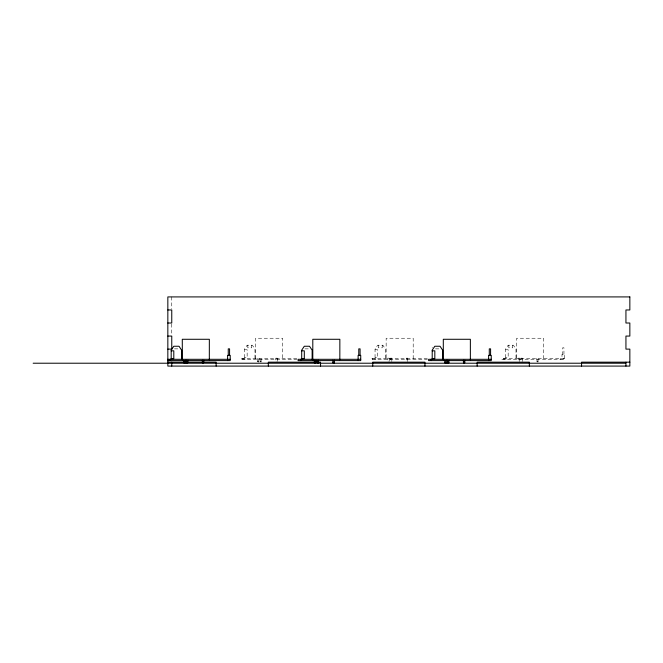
<?xml version="1.0" encoding="UTF-8"?>
<svg xmlns="http://www.w3.org/2000/svg" width="663" height="663" viewBox="0 0 663 663"><rect width="100%" height="100%" fill="white"/><g stroke="black" fill="none" stroke-linecap="round" stroke-linejoin="round"><path stroke-width="0.5" stroke-dasharray="3.31 2.49" d="M258.28 362.238L258.678 358.153L257.186 358.153L257.592 362.238M260.932 362.238L261.33 358.153L259.838 358.153L260.236 362.238M537.859 362.238L538.257 358.153L536.765 358.153L537.171 362.238M432.127 347.81L432.608 347.81M174.452 348.862L178.107 348.862M304.963 348.862L308.875 348.862M435.475 348.862L439.32 348.862M244.539 349.774L247.15 349.774L247.15 357.606L244.539 357.606M375.051 349.774L377.661 349.774L377.661 357.606L375.051 357.606M505.562 349.774L508.173 349.774L508.173 357.606L505.562 357.606M296.858 358.252L240.926 358.252L240.926 359.561L296.858 359.561M427.37 358.252L371.437 358.252L371.437 359.561L427.37 359.561M564.594 358.252L501.949 358.252L501.949 359.561L564.594 359.561L564.594 354.34L561.984 354.34L561.984 359.561M255.636 358.708L255.636 338.238L282.695 338.238L282.678 358.708M257.186 361.26L258.678 361.26M259.838 361.26L261.33 361.26M536.765 361.26L538.257 361.26M563.94 354.34L563.94 347.81L562.638 347.81L562.638 354.34M563.293 358.252L563.293 359.561M560.683 358.252L560.683 359.561M543.693 358.708L543.71 338.238L516.659 338.238L516.659 358.708L516.734 358.252M516.005 358.252L516.005 349.119L513.394 345.208L508.173 345.208L505.562 349.119L505.562 358.252M512.739 345.208L512.739 347.81L508.828 347.81L508.828 345.208M505.861 358.252L505.861 359.561M504.56 358.252L504.56 359.561M503.258 358.252L503.258 359.561M413.198 358.708L413.198 338.238L386.148 338.238L386.148 358.708L386.222 358.252M385.493 358.252L385.493 349.119L382.882 345.208L377.661 345.208L375.051 349.119L375.051 358.252M382.228 345.208L382.228 347.81L378.316 347.81L378.316 345.208M375.357 358.252L375.357 359.561M374.048 358.252L374.048 359.561M372.747 358.252L372.747 359.561M254.982 358.252L254.982 349.119L252.371 345.208L247.15 345.208L244.539 349.119L244.539 358.252M251.716 345.208L251.716 347.81L247.805 347.81L247.805 345.208M244.846 358.252L244.846 359.561M243.536 358.252L243.536 359.561M242.235 358.252L242.235 359.561M171.758 296.916L171.758 308.958M171.758 324.025L171.758 335.064M277.242 358.153L275.75 358.153L275.75 361.26L277.242 361.26L277.242 358.153M389.189 358.153L387.698 358.153L387.698 361.26L389.189 361.26L389.189 358.153M391.841 358.153L390.35 358.153L390.35 361.26L391.841 361.26L391.841 358.153M407.753 358.153L406.262 358.153L406.262 361.26L407.753 361.26L407.753 358.153M519.701 358.153L518.209 358.153L518.209 361.26L519.701 361.26L519.701 358.153M522.353 358.153L520.861 358.153L520.861 361.26L522.353 361.26L522.353 358.153"/><path stroke-width="0.99" d="M184.927 363.291L185.325 360.233M187.579 363.291L187.977 360.233M203.483 363.291L203.889 360.233M315.439 363.291L315.837 360.233M318.091 363.291L318.489 360.233M333.995 363.291L334.401 360.233M445.95 363.291L446.348 360.233M448.602 363.291L449 360.233M464.506 363.291L464.912 360.233M167.838 309.969L171.758 309.969L171.758 323.014L167.838 323.014M167.838 336.066L171.758 336.066L171.758 349.119L167.838 349.119M171.187 350.818L173.797 350.818L173.797 358.65L171.187 358.65M301.698 350.818L304.309 350.818L304.309 358.65L301.698 358.65M432.21 350.818L434.82 350.818L434.82 358.65L432.21 358.65M230.218 359.305L167.573 359.305L167.573 360.606L230.218 360.606L230.218 355.385L227.608 355.385L227.608 360.606M360.73 359.305L298.085 359.305L298.085 360.606L360.73 360.606L360.73 355.385L358.119 355.385L358.119 360.606M491.242 359.305L428.596 359.305L428.596 360.606L491.242 360.606L491.242 355.385L488.631 355.385L488.631 360.606M167.838 362.172L186.336 362.172M188.267 362.172L216.13 362.172L216.13 366.084M629.85 362.172L581.559 362.172L581.559 366.084M183.833 360.233L183.833 362.305L185.325 362.305M186.485 360.233L186.485 362.305L187.977 362.305M202.397 360.233L202.397 362.305L203.889 362.305M314.345 360.233L314.345 362.305L315.837 362.305M316.997 360.233L316.997 362.305L318.489 362.305M332.909 360.233L332.909 362.305L334.401 362.305M444.856 360.233L444.856 362.305L446.348 362.305M447.508 360.233L447.508 362.305L449 362.305M463.42 360.233L463.42 362.305L464.912 362.305M33.15 363.216L625.673 363.216M463.42 362.305L463.818 363.291M447.508 362.305L447.906 363.291M444.856 362.305L445.263 363.291M332.909 362.305L333.307 363.291M316.997 362.305L317.395 363.291M314.345 362.305L314.751 363.291M202.397 362.305L202.795 363.291M186.485 362.305L186.883 363.291M183.833 362.305L184.239 363.291M625.938 362.172L625.938 366.084M529.356 366.084L529.356 362.172L477.153 362.172L477.153 366.084M490.587 355.385L490.587 348.862L489.286 348.862L489.286 355.385M470.365 359.76L470.365 339.282L443.307 339.282L443.307 359.76M443.381 359.305L443.381 359.76M442.652 359.305L442.652 350.163L440.041 346.252L434.82 346.252L432.21 350.163L432.21 359.305M431.207 359.305L431.207 360.606M424.95 366.084L424.95 362.172L372.747 362.172L372.747 366.084M360.084 355.385L360.084 348.862L358.774 348.862L358.774 355.385M339.837 359.76L339.854 339.282L312.795 339.282L312.795 359.76M320.536 366.084L320.536 362.172L268.333 362.172L268.333 366.084M312.87 359.305L312.87 359.76M312.14 359.305L312.14 350.163L309.53 346.252L304.309 346.252L301.698 350.163L301.698 359.305M300.695 359.305L300.695 360.606M229.572 355.385L229.572 348.862L228.263 348.862L228.263 355.385M209.326 359.76L209.342 339.282L182.284 339.282L182.358 359.76M181.629 359.305L181.629 350.163L179.018 346.252L173.797 346.252L171.187 350.163L171.187 359.305M171.758 362.172L171.758 366.084M170.184 359.305L170.184 360.606M629.85 296.916L167.838 296.916L167.838 366.084L629.85 366.084L629.85 349.119L625.938 349.119L625.938 336.066L629.85 336.066L629.85 323.014L625.938 323.014L625.938 309.969L629.85 309.969L629.85 296.916"/></g></svg>
